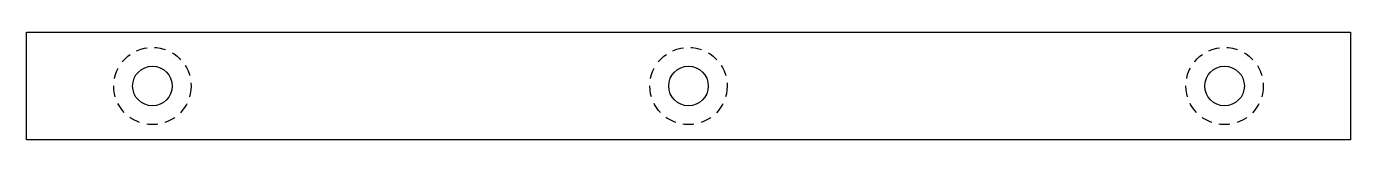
# Paper-space layout 'Layout1' of a CAD drawing. Header units: millimetres. Extents: x 0 to 257, y 87 to 108.
# The model-space entities are those that its viewports show. They can reach past a viewport. Long polylines and large blocks are cut down to what shows.
import ezdxf

# ---------------------------------------------------------------- set-up
doc = ezdxf.new("R2010")
doc.units = ezdxf.units.MM
doc.header["$LTSCALE"] = 10
doc.linetypes.add('HIDDEN', pattern=[5, 3, -2])
doc.layers.add('BOLTS', color=6, linetype='Continuous')
doc.layers.add('MEMBERS', color=5, linetype='Continuous')

msp = doc.modelspace()

# ---------------------------------------------------------------- linework, layer by layer
at = {"layer": 'BOLTS', "color": 1, "linetype": 'HIDDEN', "ltscale": 0.05}
for centre in [(35, 0), (184, 0), (333, 0)]:
    msp.add_circle(centre, 10.75, dxfattribs=at)
at = {"layer": 'BOLTS', "color": 4, "linetype": 'Continuous'}
for centre in [(35, 0), (184, 0), (333, 0)]:
    msp.add_circle(centre, 5.5, dxfattribs=at)
at = {"layer": 'MEMBERS', "color": 3, "linetype": 'Continuous'}
for p, q in [((0, -15), (0, 15)), ((0, 15), (368, 15)), ((368, 15), (368, -15)), ((368, -15), (0, -15))]:
    msp.add_line(p, q, dxfattribs=at)

psp = doc.layouts.get("Layout1")

# ---------------------------------------------------------------- viewports
at = {"layer": '0'}
psp.add_viewport(center=(128.5, 97.5), size=(257, 20.95109), view_center_point=(184, 0), view_height=30.00002, dxfattribs=at)

doc.saveas('drawing.dxf')
